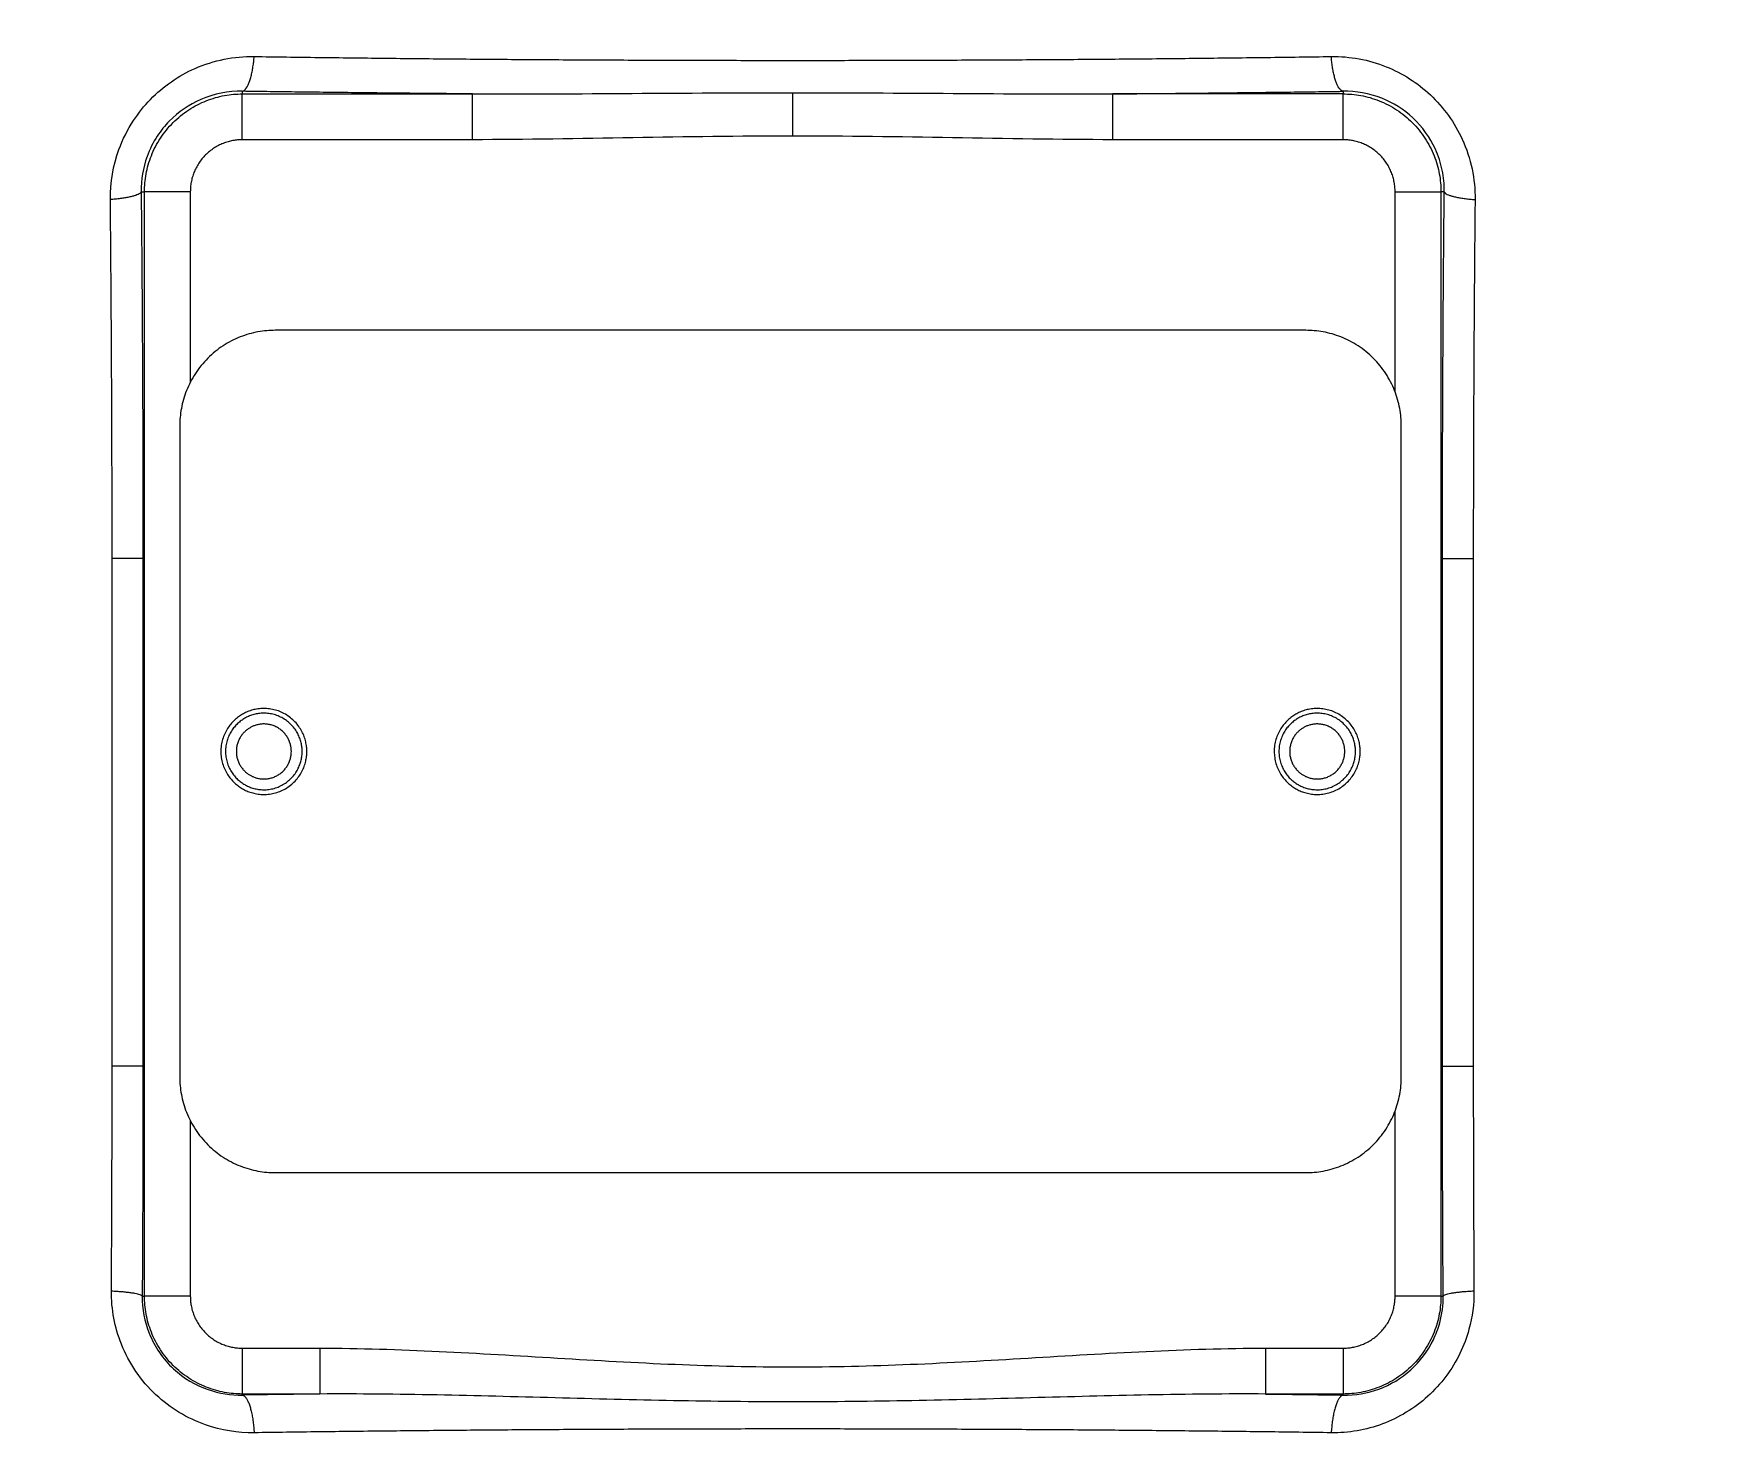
# Model space of a CAD drawing. Extents: x -6531732 to 89637, y -8915 to 32458.
# Drawn here: x 71359.5 to 71471.6, y 19837.2 to 19931.1 of the extents above; entities that cross this region are included whole.
import ezdxf

# ---------------------------------------------------------------- set-up
doc = ezdxf.new("R2010")
doc.units = 0
doc.layers.add('SAN-MC-TEXT', color=7, linetype='Continuous')

# ---------------------------------------------------------------- blocks, each defined once
blk = doc.blocks.new('VALVE_04.0 (100)_751_201_F')
for points, weights in [([(2.3304, 11.5638), (3.2568, 10.6992), (3.395, 9.4395)], [1, 0.937546225658, 1]), ([(2.3304, 11.5638), (3.2568, 10.6992), (3.395, 9.4395)], [1, 0.937546225658, 1]), ([(3.4177, 9.4582), (3.2743, 10.7111), (2.355, 11.5745)], [1, 0.938893588626, 1]), ([(3.4177, 9.4582), (3.2743, 10.7111), (2.355, 11.5745)], [1, 0.938893588626, 1]), ([(-1.9748, 11.1643), (-2.7177, 10.455), (-2.8593, 9.4222)], [0.765428211794, 0.728869426919, 0.778940561919]), ([(2.8581, 9.4268), (2.7293, 10.4493), (1.9748, 11.1641)], [0.780560036995, 0.72798846249, 0.765854293097]), ([(2.8581, 9.4268), (2.729, 10.452), (1.9778, 11.1614)], [0.780560036995, 0.727859984639, 0.766039911216]), ([(-1.44, 10.2898), (-1.416, 10.2943), (-1.409, 10.3808)], [1, 0.802889944683, 1]), ([(-1.44, 10.2898), (-1.416, 10.2943), (-1.409, 10.3808)], [1, 0.802889944683, 1]), ([(-1.409, 10.3808), (-0.7178, 10.3707), (0, 10.3707)], [1, 0.990700581549, 1]), ([(-1.409, 10.3808), (-0.7178, 10.3707), (0, 10.3707)], [1, 0.990700581549, 1]), ([(0, 10.3707), (0.7178, 10.3707), (1.409, 10.3808)], [1, 0.990700581549, 1]), ([(0, 10.3707), (0.7178, 10.3707), (1.409, 10.3808)], [1, 0.990700581549, 1]), ([(1.44, 10.2898), (1.416, 10.2943), (1.409, 10.3808)], [1, 0.802889944683, 1]), ([(1.44, 10.2898), (1.416, 10.2943), (1.409, 10.3808)], [1, 0.802889944683, 1]), ([(-1.696, 10.027), (-1.696, 10.283), (-1.44, 10.283)], [1, 0.707106781187, 1]), ([(-1.696, 10.027), (-1.696, 10.283), (-1.44, 10.283)], [1, 0.707106781187, 1]), ([(-0.8379, 10.283), (-1.1428, 10.2855), (-1.44, 10.2898)], [0.995460480255, 0.996066076388, 1]), ([(-0.8379, 10.283), (-1.1428, 10.2855), (-1.44, 10.2898)], [0.995460480255, 0.996066076388, 1]), ([(-1.44, 10.1631), (-1.44, 10.277), (-1.44, 10.283)], [1, 0.725374371012, 1]), ([(-1.44, 10.1631), (-1.44, 10.277), (-1.44, 10.283)], [1, 0.725374371012, 1]), ([(-0.8379, 10.1631), (-0.8379, 10.277), (-0.8379, 10.283)], [1, 0.725374371012, 1]), ([(-0.8379, 10.1631), (-0.8379, 10.277), (-0.8379, 10.283)], [1, 0.725374371012, 1]), ([(0, 10.1726), (0, 10.258), (0, 10.286)], [1, 0.814715610457, 1]), ([(0, 10.1726), (0, 10.258), (0, 10.286)], [1, 0.814715610457, 1]), ([(0.8379, 10.283), (1.1428, 10.2855), (1.44, 10.2898)], [0.995460480255, 0.996066076388, 1]), ([(0.8379, 10.283), (1.1428, 10.2855), (1.44, 10.2898)], [0.995460480255, 0.996066076388, 1]), ([(0.8379, 10.1631), (0.8379, 10.277), (0.8379, 10.283)], [1, 0.725374371012, 1]), ([(0.8379, 10.1631), (0.8379, 10.277), (0.8379, 10.283)], [1, 0.725374371012, 1]), ([(1.44, 10.283), (1.696, 10.283), (1.696, 10.027)], [1, 0.707106781187, 1]), ([(1.44, 10.1631), (1.44, 10.277), (1.44, 10.283)], [1, 0.725374371012, 1]), ([(1.44, 10.283), (1.696, 10.283), (1.696, 10.027)], [1, 0.707106781187, 1]), ([(1.44, 10.1631), (1.44, 10.277), (1.44, 10.283)], [1, 0.725374371012, 1]), ([(-1.44, 10.1631), (-1.5761, 10.1631), (-1.5761, 10.027)], [1, 0.707106781187, 1]), ([(-1.44, 10.1631), (-1.5761, 10.1631), (-1.5761, 10.027)], [1, 0.707106781187, 1]), ([(1.5761, 10.027), (1.5761, 10.1631), (1.44, 10.1631)], [1, 0.707106781187, 1]), ([(1.5761, 10.027), (1.5761, 10.1631), (1.44, 10.1631)], [1, 0.707106781187, 1]), ([(-1.7047, 10.027), (-1.7089, 10.012), (-1.7853, 10.0064)], [1, 0.829206892892, 1]), ([(-1.7047, 10.027), (-1.7089, 10.012), (-1.7853, 10.0064)], [1, 0.829206892892, 1]), ([(-1.7047, 10.027), (-1.7, 9.5512), (-1.7, 9.067)], [1, 0.995646878999, 1]), ([(-1.7047, 10.027), (-1.7, 9.5512), (-1.7, 9.067)], [1, 0.995646878999, 1]), ([(-1.5761, 10.027), (-1.69, 10.027), (-1.696, 10.027)], [1, 0.725374371012, 1]), ([(-1.5761, 10.027), (-1.69, 10.027), (-1.696, 10.027)], [1, 0.725374371012, 1]), ([(1.5761, 10.027), (1.69, 10.027), (1.696, 10.027)], [1, 0.725374371012, 1]), ([(1.5761, 10.027), (1.69, 10.027), (1.696, 10.027)], [1, 0.725374371012, 1]), ([(1.7, 9.067), (1.7, 9.5512), (1.7047, 10.027)], [1, 0.995646878999, 1]), ([(1.7, 9.067), (1.7, 9.5512), (1.7047, 10.027)], [1, 0.995646878999, 1]), ([(1.7047, 10.027), (1.7089, 10.012), (1.7853, 10.0064)], [1, 0.829206892892, 1]), ([(1.7047, 10.027), (1.7089, 10.012), (1.7853, 10.0064)], [1, 0.829206892892, 1]), ([(-1.7807, 9.067), (-1.7807, 9.5408), (-1.7853, 10.0064)], [1, 0.995646878999, 1]), ([(-1.7807, 9.067), (-1.7807, 9.5408), (-1.7853, 10.0064)], [1, 0.995646878999, 1]), ([(1.7853, 10.0064), (1.7807, 9.5408), (1.7807, 9.067)], [1, 0.995646878999, 1]), ([(1.7853, 10.0064), (1.7807, 9.5408), (1.7807, 9.067)], [1, 0.995646878999, 1]), ([(-1.3537, 9.6644), (-1.6037, 9.6644), (-1.6037, 9.4144)], [1, 0.707106781187, 1]), ([(-1.3537, 9.6644), (-1.6037, 9.6644), (-1.6037, 9.4144)], [1, 0.707106781187, 1]), ([(1.5923, 9.4144), (1.5923, 9.6644), (1.3423, 9.6644)], [1, 0.707106781187, 1]), ([(1.5923, 9.4144), (1.5923, 9.6644), (1.3423, 9.6644)], [1, 0.707106781187, 1]), ([(-1.7, 9.067), (-1.7043, 9.067), (-1.7807, 9.067)], [1, 0.829206892892, 1]), ([(-1.7, 9.067), (-1.7043, 9.067), (-1.7807, 9.067)], [1, 0.829206892892, 1]), ([(1.7, 9.067), (1.7043, 9.067), (1.7807, 9.067)], [1, 0.829206892892, 1]), ([(1.7, 9.067), (1.7043, 9.067), (1.7807, 9.067)], [1, 0.829206892892, 1]), ([(-1.7825, 7.15), (-1.7807, 7.4436), (-1.7807, 7.7392)], [1, 0.998298409573, 1]), ([(-1.7825, 7.15), (-1.7807, 7.4436), (-1.7807, 7.7392)], [1, 0.998298409573, 1]), ([(-1.7, 7.7392), (-1.7043, 7.7392), (-1.7807, 7.7392)], [1, 0.829206892892, 1]), ([(-1.7, 7.7392), (-1.7043, 7.7392), (-1.7807, 7.7392)], [1, 0.829206892892, 1]), ([(-1.7, 7.7392), (-1.7, 7.4371), (-1.7019, 7.137)], [1, 0.998298409573, 1]), ([(-1.7, 7.7392), (-1.7, 7.4371), (-1.7019, 7.137)], [1, 0.998298409573, 1]), ([(1.7019, 7.137), (1.7, 7.4371), (1.7, 7.7392)], [1, 0.998298409573, 1]), ([(1.7, 7.7392), (1.7043, 7.7392), (1.7807, 7.7392)], [1, 0.829206892892, 1]), ([(1.7019, 7.137), (1.7, 7.4371), (1.7, 7.7392)], [1, 0.998298409573, 1]), ([(1.7, 7.7392), (1.7043, 7.7392), (1.7807, 7.7392)], [1, 0.829206892892, 1]), ([(1.7807, 7.7392), (1.7807, 7.4436), (1.7825, 7.15)], [1, 0.998298409573, 1]), ([(1.7807, 7.7392), (1.7807, 7.4436), (1.7825, 7.15)], [1, 0.998298409573, 1]), ([(-1.6037, 7.7102), (-1.6037, 7.4602), (-1.3537, 7.4602)], [1, 0.707106781187, 1]), ([(-1.6037, 7.7102), (-1.6037, 7.4602), (-1.3537, 7.4602)], [1, 0.707106781187, 1]), ([(1.3423, 7.4602), (1.5923, 7.4602), (1.5923, 7.7102)], [1, 0.707106781187, 1]), ([(1.3423, 7.4602), (1.5923, 7.4602), (1.5923, 7.7102)], [1, 0.707106781187, 1]), ([(-1.7019, 7.137), (-1.7061, 7.1464), (-1.7825, 7.15)], [1, 0.829206892892, 1]), ([(-1.7019, 7.137), (-1.7061, 7.1464), (-1.7825, 7.15)], [1, 0.829206892892, 1]), ([(1.7825, 7.15), (1.7061, 7.1464), (1.7019, 7.137)], [1, 0.829206892892, 1]), ([(1.7825, 7.15), (1.7061, 7.1464), (1.7019, 7.137)], [1, 0.829206892892, 1]), ([(-1.44, 6.881), (-1.696, 6.881), (-1.696, 7.137)], [1, 0.707106781187, 1]), ([(-1.5761, 7.137), (-1.69, 7.137), (-1.696, 7.137)], [1, 0.725374371012, 1]), ([(-1.44, 6.881), (-1.696, 6.881), (-1.696, 7.137)], [1, 0.707106781187, 1]), ([(-1.5761, 7.137), (-1.69, 7.137), (-1.696, 7.137)], [1, 0.725374371012, 1]), ([(-1.5761, 7.137), (-1.5761, 7.0009), (-1.44, 7.0009)], [1, 0.707106781187, 1]), ([(-1.5761, 7.137), (-1.5761, 7.0009), (-1.44, 7.0009)], [1, 0.707106781187, 1]), ([(1.696, 7.137), (1.696, 6.881), (1.44, 6.881)], [1, 0.707106781187, 1]), ([(1.44, 7.0009), (1.5761, 7.0009), (1.5761, 7.137)], [1, 0.707106781187, 1]), ([(1.44, 7.0009), (1.5761, 7.0009), (1.5761, 7.137)], [1, 0.707106781187, 1]), ([(1.696, 7.137), (1.696, 6.881), (1.44, 6.881)], [1, 0.707106781187, 1]), ([(1.696, 7.137), (1.69, 7.137), (1.5761, 7.137)], [1, 0.725374371012, 1]), ([(1.696, 7.137), (1.69, 7.137), (1.5761, 7.137)], [1, 0.725374371012, 1]), ([(-1.44, 7.0009), (-1.44, 6.887), (-1.44, 6.881)], [1, 0.725374371012, 1]), ([(-1.44, 7.0009), (-1.44, 6.887), (-1.44, 6.881)], [1, 0.725374371012, 1]), ([(-1.2369, 7.0009), (-1.2369, 6.887), (-1.2369, 6.881)], [1, 0.725374371012, 1]), ([(-1.2369, 7.0009), (-1.2369, 6.887), (-1.2369, 6.881)], [1, 0.725374371012, 1]), ([(1.2369, 7.0009), (1.2369, 6.887), (1.2369, 6.881)], [1, 0.725374371012, 1]), ([(1.2369, 7.0009), (1.2369, 6.887), (1.2369, 6.881)], [1, 0.725374371012, 1]), ([(1.44, 7.0009), (1.44, 6.887), (1.44, 6.881)], [1, 0.725374371012, 1]), ([(1.44, 7.0009), (1.44, 6.887), (1.44, 6.881)], [1, 0.725374371012, 1]), ([(-1.2369, 6.881), (-1.339, 6.8798), (-1.44, 6.8783)], [0.997788451977, 0.998708162169, 1]), ([(-1.2369, 6.881), (-1.339, 6.8798), (-1.44, 6.8783)], [0.997788451977, 0.998708162169, 1]), ([(1.2369, 6.881), (1.339, 6.8798), (1.44, 6.8783)], [0.997788451977, 0.998708162169, 1]), ([(1.2369, 6.881), (1.339, 6.8798), (1.44, 6.8783)], [0.997788451977, 0.998708162169, 1]), ([(-1.44, 6.8783), (-1.4147, 6.8735), (-1.409, 6.7796)], [1, 0.782697510632, 1]), ([(-1.44, 6.8783), (-1.4147, 6.8735), (-1.409, 6.7796)], [1, 0.782697510632, 1]), ([(1.44, 6.8783), (1.4147, 6.8735), (1.409, 6.7796)], [1, 0.782697510632, 1]), ([(1.44, 6.8783), (1.4147, 6.8735), (1.409, 6.7796)], [1, 0.782697510632, 1]), ([(0, 6.7895), (-0.7173, 6.7895), (-1.409, 6.7796)], [1, 0.991030792639, 1]), ([(0, 6.7895), (-0.7173, 6.7895), (-1.409, 6.7796)], [1, 0.991030792639, 1]), ([(1.409, 6.7796), (0.7173, 6.7895), (0, 6.7895)], [1, 0.991030792639, 1]), ([(1.409, 6.7796), (0.7173, 6.7895), (0, 6.7895)], [1, 0.991030792639, 1])]:
    blk.add_rational_spline(points, weights, degree=2)
for points, knots in [([(-1.9719, 11.1848), (-1.9858, 11.1718), (-2.0247, 11.1344), (-2.0796, 11.08), (-2.1428, 11.0118), (-2.1966, 10.9511), (-2.256, 10.8801), (-2.3194, 10.7991), (-2.3919, 10.6979), (-2.4891, 10.5478), (-2.5754, 10.392), (-2.6502, 10.2318), (-2.7167, 10.0708), (-2.7719, 9.9062), (-2.8157, 9.7392), (-2.8485, 9.5874), (-2.8656, 9.4767), (-2.8737, 9.4082)], [0.00121052, 0.00121052, 0.00121052, 0.00121052, 0.00265918, 0.00532198, 0.00709906, 0.00974277, 0.01150585, 0.01414902, 0.01757607, 0.02099109, 0.02777282, 0.03113079, 0.03446215, 0.04104289, 0.04434346, 0.04761224, 0.05287348, 0.05287348, 0.05287348, 0.05287348]), ([(-1.9719, 11.1848), (-1.9858, 11.1718), (-2.0247, 11.1344), (-2.0796, 11.08), (-2.1428, 11.0118), (-2.1966, 10.9511), (-2.256, 10.8801), (-2.3194, 10.7991), (-2.3919, 10.6979), (-2.4891, 10.5478), (-2.5754, 10.392), (-2.6502, 10.2318), (-2.7167, 10.0708), (-2.7719, 9.9062), (-2.8157, 9.7392), (-2.8485, 9.5874), (-2.8656, 9.4767), (-2.8737, 9.4082)], [0.00121052, 0.00121052, 0.00121052, 0.00121052, 0.00265918, 0.00532198, 0.00709906, 0.00974277, 0.01150585, 0.01414902, 0.01757607, 0.02099109, 0.02777282, 0.03113079, 0.03446215, 0.04104289, 0.04434346, 0.04761224, 0.05287348, 0.05287348, 0.05287348, 0.05287348]), ([(2.8737, 9.4082), (2.8656, 9.4768), (2.8485, 9.5874), (2.8157, 9.7392), (2.7719, 9.9062), (2.7167, 10.0708), (2.6502, 10.2318), (2.5943, 10.3516), (2.5429, 10.4497), (2.4989, 10.527), (2.4529, 10.6038), (2.4041, 10.679), (2.3527, 10.7526), (2.3124, 10.8075), (2.2774, 10.8527), (2.2484, 10.8888), (2.2263, 10.9156), (2.2038, 10.942), (2.1738, 10.9772), (2.1428, 11.0117), (2.1112, 11.0458), (2.0794, 11.0798), (2.0464, 11.1127), (2.0132, 11.1454), (1.9911, 11.1666), (1.9773, 11.1796), (1.972, 11.1847)], [0.00120337, 0.00120337, 0.00120337, 0.00120337, 0.00646444, 0.00973321, 0.01303379, 0.01961453, 0.02294589, 0.02630386, 0.02968433, 0.03138279, 0.03308609, 0.03650111, 0.03821338, 0.03992822, 0.04169002, 0.04257143, 0.04345301, 0.04433451, 0.04521597, 0.04697837, 0.04786719, 0.04875546, 0.05053002, 0.05141829, 0.05230558, 0.05286292, 0.05286292, 0.05286292, 0.05286292]), ([(2.8737, 9.4082), (2.8656, 9.4768), (2.8485, 9.5874), (2.8157, 9.7392), (2.7719, 9.9062), (2.7167, 10.0708), (2.6502, 10.2318), (2.5943, 10.3516), (2.5429, 10.4497), (2.4989, 10.527), (2.4529, 10.6038), (2.4041, 10.679), (2.3527, 10.7526), (2.3124, 10.8075), (2.2774, 10.8527), (2.2484, 10.8888), (2.2263, 10.9156), (2.2038, 10.942), (2.1738, 10.9772), (2.1428, 11.0117), (2.1112, 11.0458), (2.0794, 11.0798), (2.0464, 11.1127), (2.0132, 11.1454), (1.9911, 11.1666), (1.9773, 11.1796), (1.972, 11.1847)], [0.00120337, 0.00120337, 0.00120337, 0.00120337, 0.00646444, 0.00973321, 0.01303379, 0.01961453, 0.02294589, 0.02630386, 0.02968433, 0.03138279, 0.03308609, 0.03650111, 0.03821338, 0.03992822, 0.04169002, 0.04257143, 0.04345301, 0.04433451, 0.04521597, 0.04697837, 0.04786719, 0.04875546, 0.05053002, 0.05141829, 0.05230558, 0.05286292, 0.05286292, 0.05286292, 0.05286292]), ([(-1.7853, 10.0064), (-1.7858, 10.0506), (-1.7782, 10.0954), (-1.7531, 10.1639), (-1.7403, 10.1893), (-1.7118, 10.2329), (-1.6969, 10.2516), (-1.6469, 10.303), (-1.6069, 10.3306), (-1.5146, 10.3711), (-1.4614, 10.3816), (-1.409, 10.3808)], [2, 2, 2, 2, 2.900341, 2.900341, 3.465145, 3.465145, 3.941687, 3.941687, 4.901811, 4.901811, 5.990205, 5.990205, 5.990205, 5.990205]), ([(-1.7853, 10.0064), (-1.7858, 10.0506), (-1.7782, 10.0954), (-1.7531, 10.1639), (-1.7403, 10.1893), (-1.7118, 10.2329), (-1.6969, 10.2516), (-1.6469, 10.303), (-1.6069, 10.3306), (-1.5146, 10.3711), (-1.4614, 10.3816), (-1.409, 10.3808)], [2, 2, 2, 2, 2.900341, 2.900341, 3.465145, 3.465145, 3.941687, 3.941687, 4.901811, 4.901811, 5.990205, 5.990205, 5.990205, 5.990205]), ([(1.409, 10.3808), (1.4576, 10.3815), (1.5069, 10.3726), (1.5952, 10.3371), (1.6347, 10.312), (1.7033, 10.2476), (1.7319, 10.2078), (1.7631, 10.1393), (1.7717, 10.1132), (1.7829, 10.0602), (1.7856, 10.0332), (1.7853, 10.0064)], [2, 2, 2, 2, 3.009342, 3.009342, 3.93692, 3.93692, 4.89687, 4.89687, 5.444195, 5.444195, 5.989801, 5.989801, 5.989801, 5.989801]), ([(1.409, 10.3808), (1.4576, 10.3815), (1.5069, 10.3726), (1.5952, 10.3371), (1.6347, 10.312), (1.7033, 10.2476), (1.7319, 10.2078), (1.7631, 10.1393), (1.7717, 10.1132), (1.7829, 10.0602), (1.7856, 10.0332), (1.7853, 10.0064)], [2, 2, 2, 2, 3.009342, 3.009342, 3.93692, 3.93692, 4.89687, 4.89687, 5.444195, 5.444195, 5.989801, 5.989801, 5.989801, 5.989801]), ([(-1.44, 10.2898), (-1.4768, 10.2906), (-1.5142, 10.2835), (-1.5792, 10.2552), (-1.6075, 10.2359), (-1.6428, 10.1998), (-1.6533, 10.1866), (-1.6734, 10.1559), (-1.6824, 10.138), (-1.6999, 10.0897), (-1.7052, 10.0581), (-1.7047, 10.027)], [2, 2, 2, 2, 3.088394, 3.088394, 4.048518, 4.048518, 4.52506, 4.52506, 5.089865, 5.089865, 5.990205, 5.990205, 5.990205, 5.990205]), ([(-1.44, 10.2898), (-1.4768, 10.2906), (-1.5142, 10.2835), (-1.5792, 10.2552), (-1.6075, 10.2359), (-1.6428, 10.1998), (-1.6533, 10.1866), (-1.6734, 10.1559), (-1.6824, 10.138), (-1.6999, 10.0897), (-1.7052, 10.0581), (-1.7047, 10.027)], [2, 2, 2, 2, 3.088394, 3.088394, 4.048518, 4.048518, 4.52506, 4.52506, 5.089865, 5.089865, 5.990205, 5.990205, 5.990205, 5.990205]), ([(-0.8379, 10.283), (-0.6997, 10.2824), (-0.5602, 10.2834), (-0.2805, 10.2852), (-0.1402, 10.286), (0, 10.286)], [2, 2, 2, 2, 4.304517, 4.304517, 6.599058, 6.599058, 6.599058, 6.599058]), ([(-0.8379, 10.283), (-0.6997, 10.2824), (-0.5602, 10.2834), (-0.2805, 10.2852), (-0.1402, 10.286), (0, 10.286)], [2, 2, 2, 2, 4.304517, 4.304517, 6.599058, 6.599058, 6.599058, 6.599058]), ([(0, 10.286), (0.1402, 10.286), (0.2805, 10.2852), (0.5602, 10.2834), (0.6997, 10.2824), (0.8379, 10.283)], [2, 2, 2, 2, 4.294541, 4.294541, 6.599058, 6.599058, 6.599058, 6.599058]), ([(0, 10.286), (0.1402, 10.286), (0.2805, 10.2852), (0.5602, 10.2834), (0.6997, 10.2824), (0.8379, 10.283)], [2, 2, 2, 2, 4.294541, 4.294541, 6.599058, 6.599058, 6.599058, 6.599058]), ([(1.7047, 10.027), (1.705, 10.0459), (1.7032, 10.0649), (1.6954, 10.1023), (1.6894, 10.1207), (1.6674, 10.1689), (1.6473, 10.1969), (1.5989, 10.2422), (1.571, 10.2598), (1.5088, 10.2845), (1.4741, 10.2906), (1.44, 10.2898)], [2, 2, 2, 2, 2.545606, 2.545606, 3.092931, 3.092931, 4.052881, 4.052881, 4.980459, 4.980459, 5.989801, 5.989801, 5.989801, 5.989801]), ([(1.7047, 10.027), (1.705, 10.0459), (1.7032, 10.0649), (1.6954, 10.1023), (1.6894, 10.1207), (1.6674, 10.1689), (1.6473, 10.1969), (1.5989, 10.2422), (1.571, 10.2598), (1.5088, 10.2845), (1.4741, 10.2906), (1.44, 10.2898)], [2, 2, 2, 2, 2.545606, 2.545606, 3.092931, 3.092931, 4.052881, 4.052881, 4.980459, 4.980459, 5.989801, 5.989801, 5.989801, 5.989801]), ([(0, 10.1726), (-0.1394, 10.1726), (-0.2787, 10.1707), (-0.558, 10.166), (-0.698, 10.1631), (-0.8379, 10.1631)], [2, 2, 2, 2, 4.294541, 4.294541, 6.599058, 6.599058, 6.599058, 6.599058]), ([(0, 10.1726), (-0.1394, 10.1726), (-0.2787, 10.1707), (-0.558, 10.166), (-0.698, 10.1631), (-0.8379, 10.1631)], [2, 2, 2, 2, 4.294541, 4.294541, 6.599058, 6.599058, 6.599058, 6.599058]), ([(0.8379, 10.1631), (0.698, 10.1631), (0.558, 10.166), (0.2787, 10.1707), (0.1394, 10.1726), (0, 10.1726)], [2, 2, 2, 2, 4.304517, 4.304517, 6.599058, 6.599058, 6.599058, 6.599058]), ([(0.8379, 10.1631), (0.698, 10.1631), (0.558, 10.166), (0.2787, 10.1707), (0.1394, 10.1726), (0, 10.1726)], [2, 2, 2, 2, 4.304517, 4.304517, 6.599058, 6.599058, 6.599058, 6.599058]), ([(-2.8939, 7.7392), (-2.8939, 7.6856), (-2.8916, 7.5779), (-2.8777, 7.416), (-2.853, 7.2434), (-2.8222, 7.0934), (-2.7811, 6.9337), (-2.7202, 6.7406), (-2.6241, 6.5085), (-2.4893, 6.2549), (-2.342, 6.0313), (-2.1584, 5.8048), (-1.9527, 5.5959), (-1.7114, 5.3987), (-1.4667, 5.2392), (-1.1893, 5.0949), (-0.894, 4.9794), (-0.6706, 4.9221), (-0.5673, 4.9014)], [0, 0, 0, 0, 0.0040815, 0.0082068, 0.012378, 0.017361, 0.0198711, 0.0249424, 0.0327753, 0.0389863, 0.0468121, 0.0531419, 0.0611851, 0.0691173, 0.0768538, 0.083404, 0.0929316, 0.1009556, 0.1009556, 0.1009556, 0.1009556]), ([(-2.8939, 7.7392), (-2.8939, 7.6856), (-2.8916, 7.5779), (-2.8777, 7.416), (-2.853, 7.2434), (-2.8222, 7.0934), (-2.7811, 6.9337), (-2.7202, 6.7406), (-2.6241, 6.5085), (-2.4893, 6.2549), (-2.342, 6.0313), (-2.1584, 5.8048), (-1.9527, 5.5959), (-1.7114, 5.3987), (-1.4667, 5.2392), (-1.1893, 5.0949), (-0.894, 4.9794), (-0.6706, 4.9221), (-0.5673, 4.9014)], [0, 0, 0, 0, 0.0040815, 0.0082068, 0.012378, 0.017361, 0.0198711, 0.0249424, 0.0327753, 0.0389863, 0.0468121, 0.0531419, 0.0611851, 0.0691173, 0.0768538, 0.083404, 0.0929316, 0.1009556, 0.1009556, 0.1009556, 0.1009556]), ([(0.5673, 4.9014), (0.6303, 4.914), (0.7328, 4.9381), (0.8742, 4.9795), (1.0516, 5.0399), (1.2257, 5.1148), (1.3935, 5.2019), (1.4932, 5.2594), (1.58, 5.3141), (1.6646, 5.3711), (1.7393, 5.4256), (1.8044, 5.4764), (1.8772, 5.5358), (1.9479, 5.5984), (2.0241, 5.6709), (2.0838, 5.7309), (2.149, 5.8005), (2.2182, 5.8794), (2.29, 5.9683), (2.3878, 6.1007), (2.4877, 6.256), (2.5853, 6.4352), (2.6586, 6.5922), (2.7082, 6.717), (2.7512, 6.8387), (2.7806, 6.934), (2.806, 7.03), (2.8264, 7.1149), (2.8461, 7.2112), (2.864, 7.319), (2.8768, 7.4165), (2.885, 7.503), (2.8924, 7.6105), (2.8939, 7.6856), (2.8939, 7.7392)], [0.0012367, 0.0012367, 0.0012367, 0.0012367, 0.0061265, 0.0092605, 0.0124567, 0.020405, 0.0236804, 0.0268633, 0.0291701, 0.0314983, 0.0346333, 0.0362118, 0.037797, 0.0417924, 0.0433983, 0.0458155, 0.0482389, 0.0506651, 0.0538086, 0.0569478, 0.0632025, 0.0678683, 0.0724901, 0.0763971, 0.0780995, 0.0823206, 0.083996, 0.0856633, 0.0889731, 0.0914887, 0.0939849, 0.0964645, 0.0981103, 0.1021918, 0.1021918, 0.1021918, 0.1021918]), ([(0.5673, 4.9014), (0.6303, 4.914), (0.7328, 4.9381), (0.8742, 4.9795), (1.0516, 5.0399), (1.2257, 5.1148), (1.3935, 5.2019), (1.4932, 5.2594), (1.58, 5.3141), (1.6646, 5.3711), (1.7393, 5.4256), (1.8044, 5.4764), (1.8772, 5.5358), (1.9479, 5.5984), (2.0241, 5.6709), (2.0838, 5.7309), (2.149, 5.8005), (2.2182, 5.8794), (2.29, 5.9683), (2.3878, 6.1007), (2.4877, 6.256), (2.5853, 6.4352), (2.6586, 6.5922), (2.7082, 6.717), (2.7512, 6.8387), (2.7806, 6.934), (2.806, 7.03), (2.8264, 7.1149), (2.8461, 7.2112), (2.864, 7.319), (2.8768, 7.4165), (2.885, 7.503), (2.8924, 7.6105), (2.8939, 7.6856), (2.8939, 7.7392)], [0.0012367, 0.0012367, 0.0012367, 0.0012367, 0.0061265, 0.0092605, 0.0124567, 0.020405, 0.0236804, 0.0268633, 0.0291701, 0.0314983, 0.0346333, 0.0362118, 0.037797, 0.0417924, 0.0433983, 0.0458155, 0.0482389, 0.0506651, 0.0538086, 0.0569478, 0.0632025, 0.0678683, 0.0724901, 0.0763971, 0.0780995, 0.0823206, 0.083996, 0.0856633, 0.0889731, 0.0914887, 0.0939849, 0.0964645, 0.0981103, 0.1021918, 0.1021918, 0.1021918, 0.1021918]), ([(-1.409, 6.7796), (-1.452, 6.779), (-1.4954, 6.786), (-1.584, 6.8171), (-1.6285, 6.8439), (-1.6855, 6.8972), (-1.7032, 6.9178), (-1.7336, 6.9624), (-1.7464, 6.9864), (-1.774, 7.0556), (-1.7828, 7.1029), (-1.7825, 7.15)], [2, 2, 2, 2, 2.848107, 2.848107, 3.829186, 3.829186, 4.343126, 4.343126, 4.857849, 4.857849, 5.758009, 5.758009, 5.758009, 5.758009]), ([(-1.409, 6.7796), (-1.452, 6.779), (-1.4954, 6.786), (-1.584, 6.8171), (-1.6285, 6.8439), (-1.6855, 6.8972), (-1.7032, 6.9178), (-1.7336, 6.9624), (-1.7464, 6.9864), (-1.774, 7.0556), (-1.7828, 7.1029), (-1.7825, 7.15)], [2, 2, 2, 2, 2.848107, 2.848107, 3.829186, 3.829186, 4.343126, 4.343126, 4.857849, 4.857849, 5.758009, 5.758009, 5.758009, 5.758009]), ([(1.7825, 7.15), (1.7827, 7.1165), (1.7783, 7.0828), (1.7635, 7.0287), (1.7556, 7.0076), (1.7252, 6.9448), (1.6963, 6.9064), (1.6268, 6.8434), (1.5863, 6.8189), (1.5, 6.7867), (1.4543, 6.7789), (1.409, 6.7796)], [2, 2, 2, 2, 2.640433, 2.640433, 3.067936, 3.067936, 3.966217, 3.966217, 4.864737, 4.864737, 5.75786, 5.75786, 5.75786, 5.75786]), ([(1.7825, 7.15), (1.7827, 7.1165), (1.7783, 7.0828), (1.7635, 7.0287), (1.7556, 7.0076), (1.7252, 6.9448), (1.6963, 6.9064), (1.6268, 6.8434), (1.5863, 6.8189), (1.5, 6.7867), (1.4543, 6.7789), (1.409, 6.7796)], [2, 2, 2, 2, 2.640433, 2.640433, 3.067936, 3.067936, 3.966217, 3.966217, 4.864737, 4.864737, 5.75786, 5.75786, 5.75786, 5.75786]), ([(-1.7019, 7.137), (-1.7022, 7.104), (-1.696, 7.0708), (-1.6767, 7.0223), (-1.6677, 7.0054), (-1.6463, 6.9742), (-1.6339, 6.9598), (-1.5938, 6.9225), (-1.5625, 6.9039), (-1.5004, 6.8824), (-1.47, 6.8777), (-1.44, 6.8783)], [2, 2, 2, 2, 2.90016, 2.90016, 3.414883, 3.414883, 3.928823, 3.928823, 4.909902, 4.909902, 5.758009, 5.758009, 5.758009, 5.758009]), ([(-1.7019, 7.137), (-1.7022, 7.104), (-1.696, 7.0708), (-1.6767, 7.0223), (-1.6677, 7.0054), (-1.6463, 6.9742), (-1.6339, 6.9598), (-1.5938, 6.9225), (-1.5625, 6.9039), (-1.5004, 6.8824), (-1.47, 6.8777), (-1.44, 6.8783)], [2, 2, 2, 2, 2.90016, 2.90016, 3.414883, 3.414883, 3.928823, 3.928823, 4.909902, 4.909902, 5.758009, 5.758009, 5.758009, 5.758009]), ([(1.44, 6.8783), (1.4716, 6.8777), (1.5036, 6.8829), (1.5641, 6.9051), (1.5926, 6.9222), (1.6415, 6.9662), (1.6618, 6.9931), (1.6831, 7.0371), (1.6887, 7.052), (1.699, 7.0899), (1.7021, 7.1135), (1.7019, 7.137)], [2, 2, 2, 2, 2.893123, 2.893123, 3.791643, 3.791643, 4.689923, 4.689923, 5.117426, 5.117426, 5.75786, 5.75786, 5.75786, 5.75786]), ([(1.44, 6.8783), (1.4716, 6.8777), (1.5036, 6.8829), (1.5641, 6.9051), (1.5926, 6.9222), (1.6415, 6.9662), (1.6618, 6.9931), (1.6831, 7.0371), (1.6887, 7.052), (1.699, 7.0899), (1.7021, 7.1135), (1.7019, 7.137)], [2, 2, 2, 2, 2.893123, 2.893123, 3.791643, 3.791643, 4.689923, 4.689923, 5.117426, 5.117426, 5.75786, 5.75786, 5.75786, 5.75786]), ([(-1.2369, 7.0009), (-1.133, 7.0009), (-1.029, 6.9974), (-0.8219, 6.9876), (-0.7188, 6.9812), (-0.513, 6.9689), (-0.4103, 6.9629), (-0.2051, 6.9544), (-0.1025, 6.9519), (0, 6.9519)], [2, 2, 2, 2, 3.71205, 3.71205, 5.413399, 5.413399, 7.106603, 7.106603, 8.794855, 8.794855, 8.794855, 8.794855]), ([(-1.2369, 7.0009), (-1.133, 7.0009), (-1.029, 6.9974), (-0.8219, 6.9876), (-0.7188, 6.9812), (-0.513, 6.9689), (-0.4103, 6.9629), (-0.2051, 6.9544), (-0.1025, 6.9519), (0, 6.9519)], [2, 2, 2, 2, 3.71205, 3.71205, 5.413399, 5.413399, 7.106603, 7.106603, 8.794855, 8.794855, 8.794855, 8.794855]), ([(0, 6.9519), (0.1025, 6.9519), (0.2051, 6.9544), (0.4103, 6.9629), (0.513, 6.9689), (0.7188, 6.9812), (0.8219, 6.9876), (1.029, 6.9974), (1.133, 7.0009), (1.2369, 7.0009)], [2, 2, 2, 2, 3.688252, 3.688252, 5.381456, 5.381456, 7.082805, 7.082805, 8.794855, 8.794855, 8.794855, 8.794855]), ([(0, 6.9519), (0.1025, 6.9519), (0.2051, 6.9544), (0.4103, 6.9629), (0.513, 6.9689), (0.7188, 6.9812), (0.8219, 6.9876), (1.029, 6.9974), (1.133, 7.0009), (1.2369, 7.0009)], [2, 2, 2, 2, 3.688252, 3.688252, 5.381456, 5.381456, 7.082805, 7.082805, 8.794855, 8.794855, 8.794855, 8.794855]), ([(0, 6.8603), (-0.1039, 6.8603), (-0.2079, 6.8615), (-0.4154, 6.8654), (-0.5189, 6.8681), (-0.7253, 6.8737), (-0.8283, 6.8765), (-1.0334, 6.8805), (-1.1356, 6.8816), (-1.2369, 6.881)], [2, 2, 2, 2, 3.688252, 3.688252, 5.381456, 5.381456, 7.082805, 7.082805, 8.794855, 8.794855, 8.794855, 8.794855]), ([(0, 6.8603), (-0.1039, 6.8603), (-0.2079, 6.8615), (-0.4154, 6.8654), (-0.5189, 6.8681), (-0.7253, 6.8737), (-0.8283, 6.8765), (-1.0334, 6.8805), (-1.1356, 6.8816), (-1.2369, 6.881)], [2, 2, 2, 2, 3.688252, 3.688252, 5.381456, 5.381456, 7.082805, 7.082805, 8.794855, 8.794855, 8.794855, 8.794855]), ([(1.2369, 6.881), (1.1356, 6.8816), (1.0334, 6.8805), (0.8283, 6.8765), (0.7253, 6.8737), (0.5189, 6.8681), (0.4154, 6.8654), (0.2079, 6.8615), (0.1039, 6.8603), (0, 6.8603)], [2, 2, 2, 2, 3.71205, 3.71205, 5.413399, 5.413399, 7.106603, 7.106603, 8.794855, 8.794855, 8.794855, 8.794855]), ([(1.2369, 6.881), (1.1356, 6.8816), (1.0334, 6.8805), (0.8283, 6.8765), (0.7253, 6.8737), (0.5189, 6.8681), (0.4154, 6.8654), (0.2079, 6.8615), (0.1039, 6.8603), (0, 6.8603)], [2, 2, 2, 2, 3.71205, 3.71205, 5.413399, 5.413399, 7.106603, 7.106603, 8.794855, 8.794855, 8.794855, 8.794855])]:
    blk.add_open_spline(points, degree=3, knots=knots)
for points in [[(-1.44, 10.2898), (-1.44, 10.283)], [(-1.44, 10.2898), (-1.44, 10.283)], [(-1.44, 10.283), (-0.8379, 10.283)], [(-1.44, 10.283), (-0.8379, 10.283)], [(1.44, 10.283), (0.8379, 10.283)], [(1.44, 10.283), (0.8379, 10.283)], [(1.44, 10.2898), (1.44, 10.283)], [(1.44, 10.2898), (1.44, 10.283)], [(-0.8379, 10.1631), (-1.44, 10.1631)], [(-0.8379, 10.1631), (-1.44, 10.1631)], [(1.44, 10.1631), (0.8379, 10.1631)], [(1.44, 10.1631), (0.8379, 10.1631)], [(-1.7047, 10.027), (-1.696, 10.027)], [(-1.7047, 10.027), (-1.696, 10.027)], [(-1.696, 7.137), (-1.696, 10.027)], [(-1.696, 7.137), (-1.696, 10.027)], [(-1.5761, 10.027), (-1.5761, 9.5285)], [(-1.5761, 10.027), (-1.5761, 9.5285)], [(1.5761, 9.503), (1.5761, 10.027)], [(1.5761, 9.503), (1.5761, 10.027)], [(1.7047, 10.027), (1.696, 10.027)], [(1.7047, 10.027), (1.696, 10.027)], [(1.696, 10.027), (1.696, 7.137)], [(1.696, 10.027), (1.696, 7.137)], [(1.3423, 9.6644), (-1.3537, 9.6644)], [(1.3423, 9.6644), (-1.3537, 9.6644)], [(-1.6037, 9.4144), (-1.6037, 7.7102)], [(-1.6037, 9.4144), (-1.6037, 7.7102)], [(1.5923, 7.7102), (1.5923, 9.4144)], [(1.5923, 7.7102), (1.5923, 9.4144)], [(-1.7807, 7.7392), (-1.7807, 9.067)], [(-1.7807, 7.7392), (-1.7807, 9.067)], [(-1.7, 9.067), (-1.7, 7.7392)], [(-1.7, 9.067), (-1.7, 7.7392)], [(1.7, 7.7392), (1.7, 9.067)], [(1.7, 7.7392), (1.7, 9.067)], [(1.7807, 9.067), (1.7807, 7.7392)], [(1.7807, 9.067), (1.7807, 7.7392)], [(-1.5761, 7.5961), (-1.5761, 7.137)], [(-1.5761, 7.5961), (-1.5761, 7.137)], [(1.5761, 7.137), (1.5761, 7.6217)], [(1.5761, 7.137), (1.5761, 7.6217)], [(-1.3537, 7.4602), (1.3423, 7.4602)], [(-1.3537, 7.4602), (1.3423, 7.4602)], [(-1.7019, 7.137), (-1.696, 7.137)], [(-1.7019, 7.137), (-1.696, 7.137)], [(1.696, 7.137), (1.7019, 7.137)], [(1.696, 7.137), (1.7019, 7.137)], [(-1.44, 7.0009), (-1.2369, 7.0009)], [(-1.44, 7.0009), (-1.2369, 7.0009)], [(1.2369, 7.0009), (1.44, 7.0009)], [(1.2369, 7.0009), (1.44, 7.0009)], [(-1.2369, 6.881), (-1.44, 6.881)], [(-1.2369, 6.881), (-1.44, 6.881)], [(-1.44, 6.8783), (-1.44, 6.881)], [(-1.44, 6.8783), (-1.44, 6.881)], [(1.44, 6.881), (1.2369, 6.881)], [(1.44, 6.881), (1.2369, 6.881)], [(1.44, 6.8783), (1.44, 6.881)], [(1.44, 6.8783), (1.44, 6.881)]]:
    blk.add_open_spline(points, degree=1)
for points in [[(-1.2712, 8.5623), (-1.2712, 8.3675), (-1.4399, 8.4649), (-1.6087, 8.5623), (-1.4399, 8.6597), (-1.2712, 8.7572), (-1.2712, 8.5623)], [(-1.2712, 8.5623), (-1.2712, 8.3675), (-1.4399, 8.4649), (-1.6087, 8.5623), (-1.4399, 8.6597), (-1.2712, 8.7572), (-1.2712, 8.5623)], [(-1.2835, 8.5623), (-1.2835, 8.3888), (-1.4338, 8.4756), (-1.584, 8.5623), (-1.4338, 8.6491), (-1.2835, 8.7358), (-1.2835, 8.5623)], [(-1.2835, 8.5623), (-1.2835, 8.3888), (-1.4338, 8.4756), (-1.584, 8.5623), (-1.4338, 8.6491), (-1.2835, 8.7358), (-1.2835, 8.5623)], [(1.4848, 8.5623), (1.4848, 8.3675), (1.3161, 8.4649), (1.1473, 8.5623), (1.3161, 8.6597), (1.4848, 8.7572), (1.4848, 8.5623)], [(1.4848, 8.5623), (1.4848, 8.3675), (1.3161, 8.4649), (1.1473, 8.5623), (1.3161, 8.6597), (1.4848, 8.7572), (1.4848, 8.5623)], [(1.4725, 8.5623), (1.4725, 8.3888), (1.3222, 8.4756), (1.172, 8.5623), (1.3222, 8.6491), (1.4725, 8.7358), (1.4725, 8.5623)], [(1.4725, 8.5623), (1.4725, 8.3888), (1.3222, 8.4756), (1.172, 8.5623), (1.3222, 8.6491), (1.4725, 8.7358), (1.4725, 8.5623)], [(-1.3117, 8.5623), (-1.3117, 8.4376), (-1.4197, 8.5), (-1.5276, 8.5623), (-1.4197, 8.6246), (-1.3117, 8.687), (-1.3117, 8.5623)], [(-1.3117, 8.5623), (-1.3117, 8.4376), (-1.4197, 8.5), (-1.5276, 8.5623), (-1.4197, 8.6246), (-1.3117, 8.687), (-1.3117, 8.5623)], [(1.4443, 8.5623), (1.4443, 8.4376), (1.3363, 8.5), (1.2284, 8.5623), (1.3363, 8.6246), (1.4443, 8.687), (1.4443, 8.5623)], [(1.4443, 8.5623), (1.4443, 8.4376), (1.3363, 8.5), (1.2284, 8.5623), (1.3363, 8.6246), (1.4443, 8.687), (1.4443, 8.5623)]]:
    blk.add_rational_spline(points, [1, 0.5, 1, 0.5, 1, 0.5, 1], degree=2, knots=[0, 0, 0, 0.333333, 0.333333, 0.666667, 0.666667, 1, 1, 1])

msp = doc.modelspace()

# ---------------------------------------------------------------- block references
at = {"layer": 'SAN-MC-TEXT', "xscale": 25.4, "yscale": 25.4, "zscale": 25.4}
msp.add_blockref('VALVE_04.0 (100)_751_201_F', (71409.99, 19665.94), dxfattribs=at)

doc.saveas('drawing.dxf')
